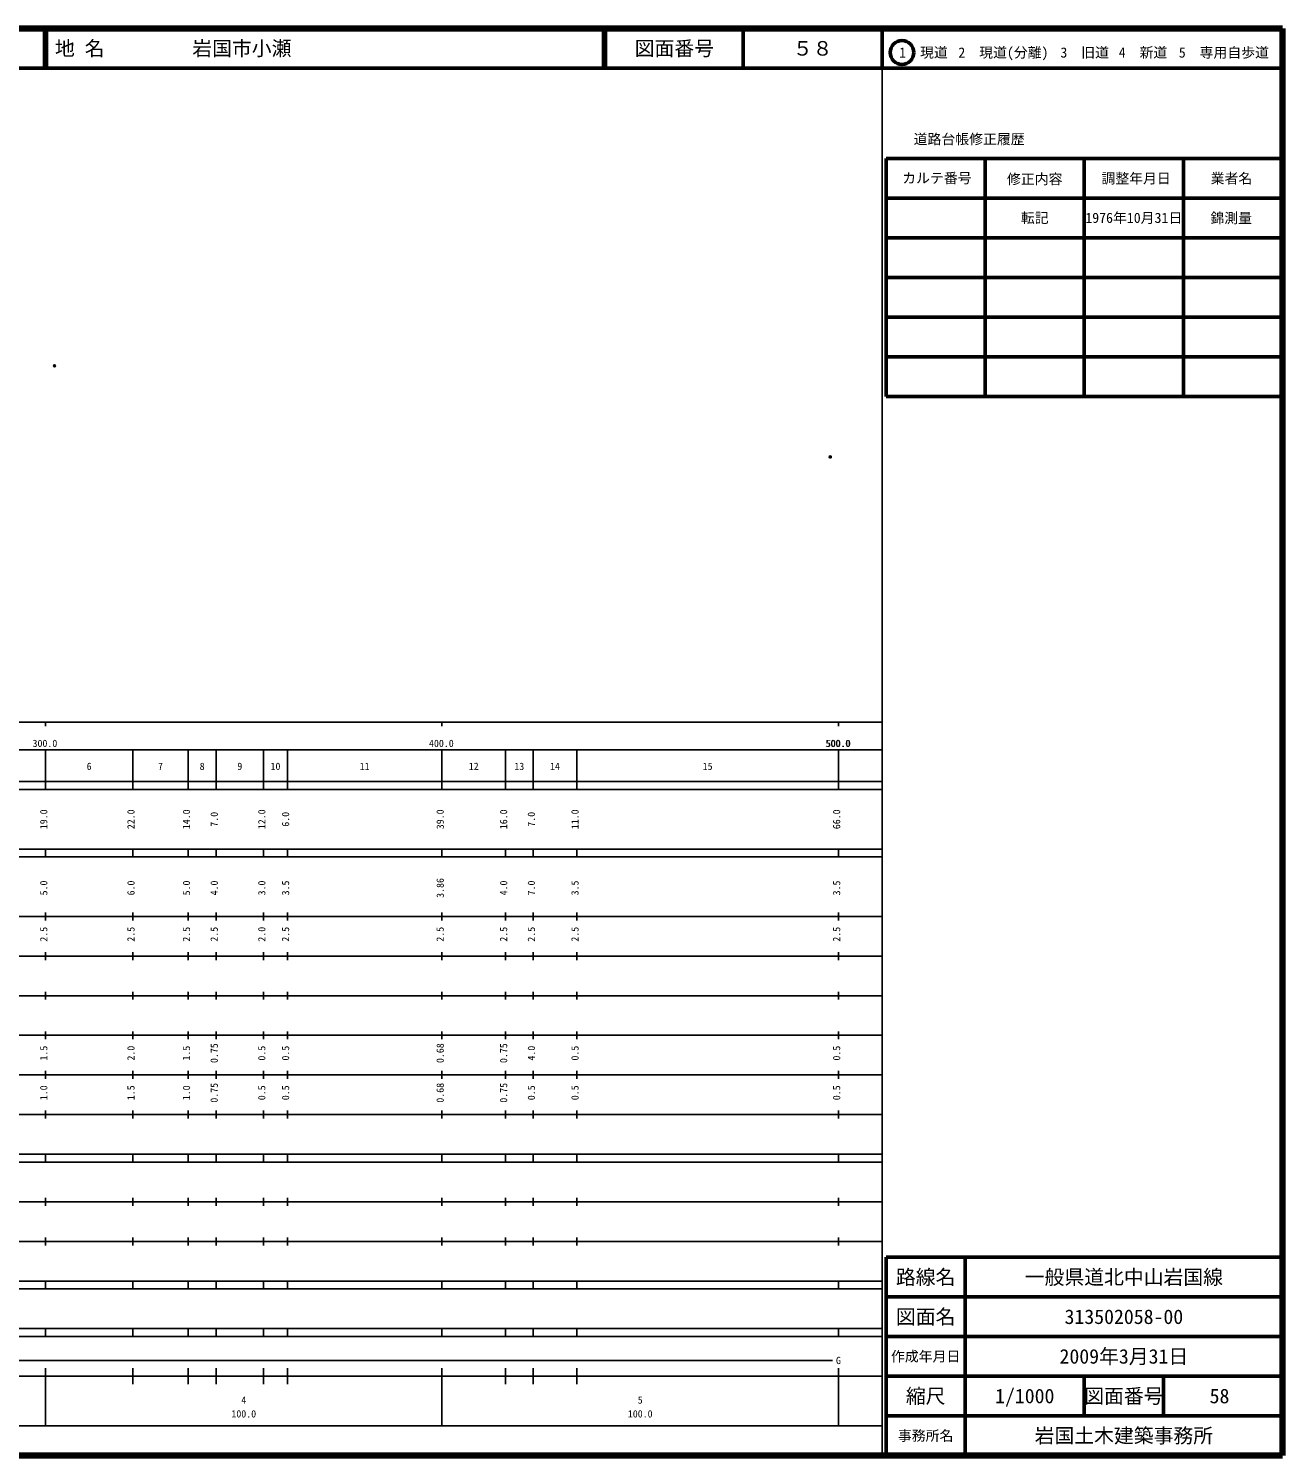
# Model space of a CAD drawing. Units: millimetres on the paper. Extents: x 40 to 680, y 20 to 380.
# Drawn here: x 363.7 to 680, y 20 to 380 of the extents above; entities that cross this region are included whole.
import ezdxf
from ezdxf.enums import TextEntityAlignment as Align

# ---------------------------------------------------------------- set-up
doc = ezdxf.new("R2010")
doc.units = ezdxf.units.MM
doc.header["$PDMODE"] = 32
doc.header["$PDSIZE"] = 0.5
doc.layers.add('M-OTRS', color=6, linetype='Continuous')
doc.layers.add('M-TTL-TXT', color=7, linetype='Continuous')
for name, color, linetype, lineweight in [('M-TTL', 2, 'Continuous', 140), ('M-TTL-BAND', 7, 'Continuous', 25), ('M-TTL-FRAM', 2, 'Continuous', 50), ('M-TTL-LINE', 7, 'Continuous', 50)]:
    doc.layers.add(name, color=color, linetype=linetype, lineweight=lineweight)
doc.styles.add('ＭＳ ゴシック', font='')
doc.styles.get('ＭＳ ゴシック').set_extended_font_data('MS Gothic')

msp = doc.modelspace()

# ---------------------------------------------------------------- linework, layer by layer
at = {"layer": 'M-OTRS'}
for p in [(370.28, 294.916), (565.952, 271.906)]:
    msp.add_point(p, dxfattribs=at)
at = {"layer": 'M-TTL'}
for p, q in [((680, 380), (40, 380)), ((680, 20), (680, 380)), ((40, 20), (680, 20))]:
    msp.add_line(p, q, dxfattribs=at)
at = {"layer": 'M-TTL-BAND'}
for p, q in [((579, 20), (579, 370)), ((40, 205), (579, 205)), ((368, 205), (368, 204)), ((468, 205), (468, 204)), ((568, 205), (568, 204)), ((68, 198), (579, 198)), ((368, 188), (368, 198)), ((390, 188), (390, 198)), ((404, 188), (404, 198)), ((411, 188), (411, 198)), ((423, 188), (423, 198)), ((429, 188), (429, 198)), ((468, 188), (468, 198)), ((484, 188), (484, 198)), ((491, 188), (491, 198)), ((502, 188), (502, 198)), ((568, 188), (568, 198)), ((40, 190), (579, 190)), ((40, 188), (579, 188)), ((40, 173), (579, 173)), ((368, 171), (368, 173)), ((390, 171), (390, 173)), ((404, 171), (404, 173)), ((411, 171), (411, 173)), ((423, 171), (423, 173)), ((429, 171), (429, 173)), ((468, 171), (468, 173)), ((484, 171), (484, 173)), ((491, 171), (491, 173)), ((502, 171), (502, 173)), ((568, 171), (568, 173)), ((40, 171), (579, 171)), ((40, 156), (579, 156)), ((368, 155), (368, 157)), ((390, 155), (390, 157)), ((404, 155), (404, 157)), ((411, 155), (411, 157)), ((423, 155), (423, 157)), ((429, 155), (429, 157)), ((468, 155), (468, 157)), ((484, 155), (484, 157)), ((491, 155), (491, 157)), ((502, 155), (502, 157)), ((568, 155), (568, 157)), ((46, 146), (579, 146)), ((368, 145), (368, 147)), ((390, 145), (390, 147)), ((404, 145), (404, 147)), ((411, 145), (411, 147)), ((423, 145), (423, 147)), ((429, 145), (429, 147)), ((468, 145), (468, 147)), ((484, 145), (484, 147)), ((491, 145), (491, 147)), ((502, 145), (502, 147)), ((568, 145), (568, 147)), ((368, 135), (368, 137)), ((390, 135), (390, 137)), ((404, 135), (404, 137)), ((411, 135), (411, 137)), ((423, 135), (423, 137)), ((429, 135), (429, 137)), ((468, 135), (468, 137)), ((484, 135), (484, 137)), ((491, 135), (491, 137)), ((502, 135), (502, 137)), ((568, 135), (568, 137)), ((52, 136), (579, 136)), ((46, 126), (579, 126)), ((368, 125), (368, 127)), ((390, 125), (390, 127)), ((404, 125), (404, 127)), ((411, 125), (411, 127)), ((423, 125), (423, 127)), ((429, 125), (429, 127)), ((468, 125), (468, 127)), ((484, 125), (484, 127)), ((491, 125), (491, 127)), ((502, 125), (502, 127)), ((568, 125), (568, 127)), ((52, 116), (579, 116)), ((368, 115), (368, 117)), ((390, 115), (390, 117)), ((404, 115), (404, 117)), ((411, 115), (411, 117)), ((423, 115), (423, 117)), ((429, 115), (429, 117)), ((468, 115), (468, 117)), ((484, 115), (484, 117)), ((491, 115), (491, 117)), ((502, 115), (502, 117)), ((568, 115), (568, 117)), ((46, 106), (579, 106)), ((368, 105), (368, 107)), ((390, 105), (390, 107)), ((404, 105), (404, 107)), ((411, 105), (411, 107)), ((423, 105), (423, 107)), ((429, 105), (429, 107)), ((468, 105), (468, 107)), ((484, 105), (484, 107)), ((491, 105), (491, 107)), ((502, 105), (502, 107)), ((568, 105), (568, 107)), ((40, 96), (579, 96)), ((40, 94), (579, 94)), ((368, 94), (368, 96)), ((390, 94), (390, 96)), ((404, 94), (404, 96)), ((411, 94), (411, 96)), ((423, 94), (423, 96)), ((429, 94), (429, 96)), ((468, 94), (468, 96)), ((484, 94), (484, 96)), ((491, 94), (491, 96)), ((502, 94), (502, 96)), ((568, 94), (568, 96)), ((49, 84), (579, 84)), ((368, 83), (368, 85)), ((390, 83), (390, 85)), ((404, 83), (404, 85)), ((411, 83), (411, 85)), ((423, 83), (423, 85)), ((429, 83), (429, 85)), ((468, 83), (468, 85)), ((484, 83), (484, 85)), ((491, 83), (491, 85)), ((502, 83), (502, 85)), ((568, 83), (568, 85)), ((40, 74), (579, 74)), ((368, 73), (368, 75)), ((390, 73), (390, 75)), ((404, 73), (404, 75)), ((411, 73), (411, 75)), ((423, 73), (423, 75)), ((429, 73), (429, 75)), ((468, 73), (468, 75)), ((484, 73), (484, 75)), ((491, 73), (491, 75)), ((502, 73), (502, 75)), ((568, 73), (568, 75)), ((40, 64), (579, 64)), ((40, 62), (579, 62)), ((368, 62), (368, 64)), ((390, 62), (390, 64)), ((404, 62), (404, 64)), ((411, 62), (411, 64)), ((423, 62), (423, 64)), ((429, 62), (429, 64)), ((468, 62), (468, 64)), ((484, 62), (484, 64)), ((491, 62), (491, 64)), ((502, 62), (502, 64)), ((568, 62), (568, 64)), ((40, 52), (579, 52)), ((368, 50), (368, 52)), ((390, 50), (390, 52)), ((404, 50), (404, 52)), ((411, 50), (411, 52)), ((423, 50), (423, 52)), ((429, 50), (429, 52)), ((468, 50), (468, 52)), ((484, 50), (484, 52)), ((491, 50), (491, 52)), ((502, 50), (502, 52)), ((568, 50), (568, 52)), ((40, 50), (579, 50)), ((69.5, 44), (566.5, 44)), ((40, 40), (579, 40)), ((368, 27.5), (368, 42)), ((390, 38), (390, 42)), ((404, 38), (404, 42)), ((411, 38), (411, 42)), ((423, 38), (423, 42)), ((429, 38), (429, 42)), ((468, 27.5), (468, 42)), ((484, 38), (484, 42)), ((491, 38), (491, 42)), ((502, 38), (502, 42)), ((568, 27.5), (568, 42)), ((68, 27.5), (579, 27.5))]:
    msp.add_line(p, q, dxfattribs=at)
at = {"layer": 'M-TTL-FRAM'}
for p, q in [((580, 347.197), (580, 287.197)), ((580, 347.197), (680, 347.197)), ((580, 287.197), (680, 287.197)), ((680, 70), (580, 70)), ((580, 70), (580, 20))]:
    msp.add_line(p, q, dxfattribs=at)
at = {"layer": 'M-TTL-LINE'}
for p, q in [((367.75, 380), (367.75, 370)), ((368.25, 380), (368.25, 370)), ((508.747, 380), (508.747, 370)), ((509.247, 380), (509.247, 370)), ((543.997, 380), (543.997, 370)), ((579, 380), (579, 370)), ((40, 370), (680, 370)), ((605, 347.197), (605, 287.197)), ((630, 347.197), (630, 287.197)), ((655, 347.197), (655, 287.197)), ((580, 337.197), (680, 337.197)), ((580, 327.197), (680, 327.197)), ((580, 317.197), (680, 317.197)), ((580, 307.197), (680, 307.197)), ((580, 297.197), (680, 297.197)), ((600, 70), (600, 20)), ((680, 60), (580, 60)), ((680, 50), (580, 50)), ((680, 40), (580, 40)), ((630, 40), (630, 30)), ((650, 40), (650, 30)), ((680, 30), (580, 30))]:
    msp.add_line(p, q, dxfattribs=at)
msp.add_circle((584.031, 373.958), 3, dxfattribs=at)

# ---------------------------------------------------------------- texts
at = {"layer": 'M-TTL-BAND', "style": 'ＭＳ ゴシック'}
for s, p in [('300.0', (367.844, 198.195)), ('400.0', (467.844, 198.195)), ('500.0', (567.844, 198.195)), ('500.0', (568, 198.195)), ('6', (379, 192.405)), ('7', (397, 192.405)), ('8', (407.5, 192.405)), ('9', (417, 192.405)), ('10', (426, 192.405)), ('11', (448.5, 192.405)), ('12', (476, 192.405)), ('13', (487.5, 192.405)), ('14', (496.5, 192.405)), ('15', (535, 192.405)), ('G', (568, 42.5)), ('4', (418, 32.523)), ('5', (518, 32.523)), ('100.0', (418, 29.033)), ('100.0', (518, 29.033))]:
    msp.add_text(s, height=1.833, dxfattribs=at).set_placement(p, align=Align.BOTTOM_CENTER)
for s, p in [('19.0', (369, 180.5)), ('22.0', (391, 180.5)), ('14.0', (405, 180.5)), ('7.0', (412, 180.5)), ('12.0', (424, 180.5)), ('6.0', (430, 180.5)), ('39.0', (469, 180.5)), ('16.0', (485, 180.5)), ('7.0', (492, 180.5)), ('11.0', (503, 180.5)), ('66.0', (569, 180.5)), ('5.0', (369, 163.174)), ('6.0', (391, 163.174)), ('5.0', (405, 163.174)), ('4.0', (412, 163.174)), ('3.0', (424, 163.174)), ('3.5', (430, 163.174)), ('3.86', (469, 163.174)), ('4.0', (485, 163.174)), ('7.0', (492, 163.174)), ('3.5', (503, 163.174)), ('3.5', (569, 163.174)), ('2.5', (369, 151.5)), ('2.5', (391, 151.5)), ('2.5', (405, 151.5)), ('2.5', (412, 151.5)), ('2.0', (424, 151.5)), ('2.5', (430, 151.5)), ('2.5', (469, 151.5)), ('2.5', (485, 151.5)), ('2.5', (492, 151.5)), ('2.5', (503, 151.5)), ('2.5', (569, 151.5)), ('1.5', (369, 121.5)), ('2.0', (391, 121.5)), ('1.5', (405, 121.5)), ('0.75', (412, 121.5)), ('0.5', (424, 121.5)), ('0.5', (430, 121.5)), ('0.68', (469, 121.5)), ('0.75', (485, 121.5)), ('4.0', (492, 121.5)), ('0.5', (503, 121.5)), ('0.5', (569, 121.5)), ('1.0', (369, 111.5)), ('1.5', (391, 111.5)), ('1.0', (405, 111.5)), ('0.75', (412, 111.5)), ('0.5', (424, 111.5)), ('0.5', (430, 111.5)), ('0.68', (469, 111.5)), ('0.75', (485, 111.5)), ('0.5', (492, 111.5)), ('0.5', (503, 111.5)), ('0.5', (569, 111.5))]:
    msp.add_text(s, height=1.833, rotation=90, dxfattribs=at).set_placement(p, align=Align.BOTTOM_CENTER)
at = {"layer": 'M-TTL-TXT', "style": 'ＭＳ ゴシック'}
for s, p in [('地 名', (370.38, 375)), ('岩国市小瀬', (405.024, 375))]:
    msp.add_text(s, height=3.666, dxfattribs=at).set_placement(p, align=Align.MIDDLE_LEFT)
for s, height, p in [('図面番号', 3.666, (526.622, 375)), ('５８', 3.666, (561.497, 375)), ('1\u3000現道', 2.566, (589.448, 373.958)), ('2\u3000現道(分離)', 2.566, (609.619, 373.958)), ('3\u3000旧道', 2.566, (630.121, 373.958)), ('4\u3000新道', 2.566, (644.824, 373.958)), ('5\u3000専用自歩道', 2.566, (665.228, 373.958)), ('道路台帳修正履歴', 2.566, (600.968, 352.113)), ('カルテ番号', 2.566, (592.839, 342.277)), ('修正内容', 2.566, (617.509, 342.023)), ('調整年月日', 2.566, (643.089, 342.197)), ('業者名', 2.566, (667.134, 342.197)), ('転記', 2.566, (617.5, 332.245)), ('1976年10月31日', 2.566, (642.5, 332.245)), ('錦測量', 2.566, (667.077, 332.189)), ('路線名', 3.666, (590, 65)), ('路線名', 3.666, (590, 65)), ('一般県道北中山岩国線', 3.666, (640, 65)), ('図面名', 3.666, (590, 55)), ('図面名', 3.666, (590, 55)), ('313502058-00', 3.666, (640, 55)), ('2009年3月31日', 3.666, (640, 45)), ('作成年月日', 2.566, (590, 45)), ('作成年月日', 2.566, (590, 45)), ('縮尺', 3.666, (590, 35)), ('縮尺', 3.666, (590, 35)), ('1/1000', 3.666, (615, 35)), ('図面番号', 3.666, (640, 35)), ('図面番号', 3.666, (640, 35)), ('58', 3.666, (664.125, 35)), ('事務所名', 2.566, (590, 25)), ('事務所名', 2.566, (590, 25)), ('岩国土木建築事務所', 3.666, (640, 25))]:
    msp.add_text(s, height=height, dxfattribs=at).set_placement(p, align=Align.MIDDLE_CENTER)

doc.saveas('drawing.dxf')
